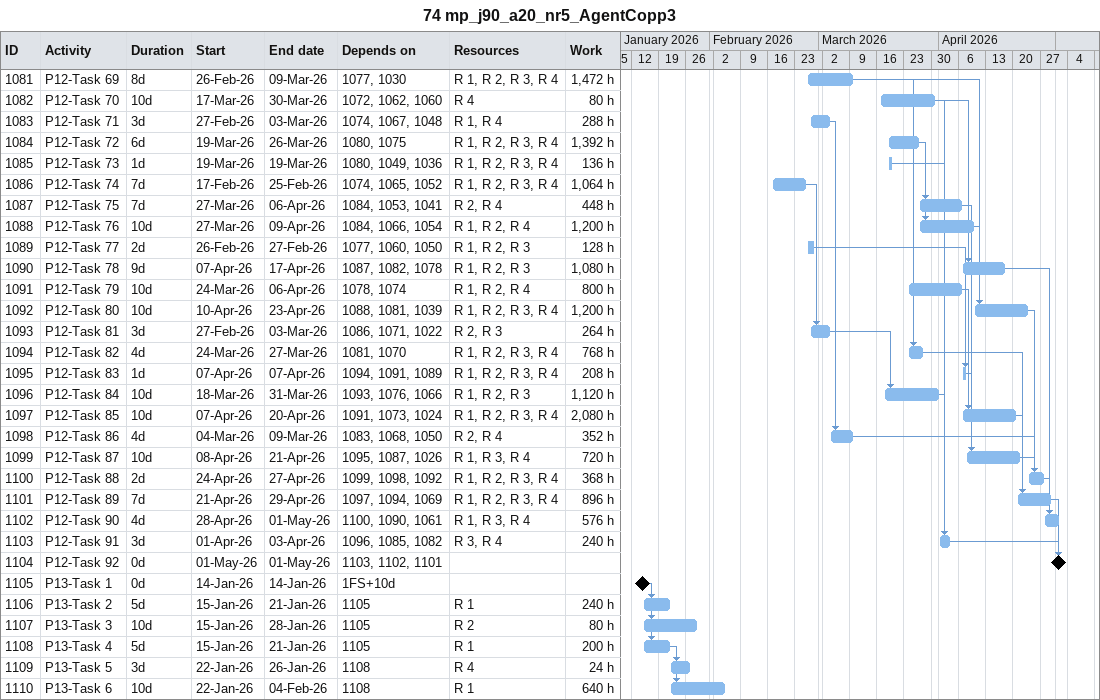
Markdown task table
74 mp_j90_a20_nr5_AgentCopp3

| ID | Task | Duration | Start | Finish | Predecessors | Resources | Work (h) |
|---|---|---|---|---|---|---|---|
| 1081 | P12-Task 69 | 8d | 2026-02-26 | 2026-03-09 | 1077, 1030 | R 1, R 2, R 3, R 4 | 1472 |
| 1082 | P12-Task 70 | 10d | 2026-03-17 | 2026-03-30 | 1072, 1062, 1060 | R 4 | 80 |
| 1083 | P12-Task 71 | 3d | 2026-02-27 | 2026-03-03 | 1074, 1067, 1048 | R 1, R 4 | 288 |
| 1084 | P12-Task 72 | 6d | 2026-03-19 | 2026-03-26 | 1080, 1075 | R 1, R 2, R 3, R 4 | 1392 |
| 1085 | P12-Task 73 | 1d | 2026-03-19 | 2026-03-19 | 1080, 1049, 1036 | R 1, R 2, R 3, R 4 | 136 |
| 1086 | P12-Task 74 | 7d | 2026-02-17 | 2026-02-25 | 1074, 1065, 1052 | R 1, R 2, R 3, R 4 | 1064 |
| 1087 | P12-Task 75 | 7d | 2026-03-27 | 2026-04-06 | 1084, 1053, 1041 | R 2, R 4 | 448 |
| 1088 | P12-Task 76 | 10d | 2026-03-27 | 2026-04-09 | 1084, 1066, 1054 | R 1, R 2, R 4 | 1200 |
| 1089 | P12-Task 77 | 2d | 2026-02-26 | 2026-02-27 | 1077, 1060, 1050 | R 1, R 2, R 3 | 128 |
| 1090 | P12-Task 78 | 9d | 2026-04-07 | 2026-04-17 | 1087, 1082, 1078 | R 1, R 2, R 3 | 1080 |
| 1091 | P12-Task 79 | 10d | 2026-03-24 | 2026-04-06 | 1078, 1074 | R 1, R 2, R 4 | 800 |
| 1092 | P12-Task 80 | 10d | 2026-04-10 | 2026-04-23 | 1088, 1081, 1039 | R 1, R 2, R 3, R 4 | 1200 |
| 1093 | P12-Task 81 | 3d | 2026-02-27 | 2026-03-03 | 1086, 1071, 1022 | R 2, R 3 | 264 |
| 1094 | P12-Task 82 | 4d | 2026-03-24 | 2026-03-27 | 1081, 1070 | R 1, R 2, R 3, R 4 | 768 |
| 1095 | P12-Task 83 | 1d | 2026-04-07 | 2026-04-07 | 1094, 1091, 1089 | R 1, R 2, R 3, R 4 | 208 |
| 1096 | P12-Task 84 | 10d | 2026-03-18 | 2026-03-31 | 1093, 1076, 1066 | R 1, R 2, R 3 | 1120 |
| 1097 | P12-Task 85 | 10d | 2026-04-07 | 2026-04-20 | 1091, 1073, 1024 | R 1, R 2, R 3, R 4 | 2080 |
| 1098 | P12-Task 86 | 4d | 2026-03-04 | 2026-03-09 | 1083, 1068, 1050 | R 2, R 4 | 352 |
| 1099 | P12-Task 87 | 10d | 2026-04-08 | 2026-04-21 | 1095, 1087, 1026 | R 1, R 3, R 4 | 720 |
| 1100 | P12-Task 88 | 2d | 2026-04-24 | 2026-04-27 | 1099, 1098, 1092 | R 1, R 2, R 3, R 4 | 368 |
| 1101 | P12-Task 89 | 7d | 2026-04-21 | 2026-04-29 | 1097, 1094, 1069 | R 1, R 2, R 3, R 4 | 896 |
| 1102 | P12-Task 90 | 4d | 2026-04-28 | 2026-05-01 | 1100, 1090, 1061 | R 1, R 3, R 4 | 576 |
| 1103 | P12-Task 91 | 3d | 2026-04-01 | 2026-04-03 | 1096, 1085, 1082 | R 3, R 4 | 240 |
| 1104 | P12-Task 92 | 0d | 2026-05-01 | 2026-05-01 | 1103, 1102, 1101 |  |  |
| 1105 | P13-Task 1 | 0d | 2026-01-14 | 2026-01-14 | 1FS+10d |  |  |
| 1106 | P13-Task 2 | 5d | 2026-01-15 | 2026-01-21 | 1105 | R 1 | 240 |
| 1107 | P13-Task 3 | 10d | 2026-01-15 | 2026-01-28 | 1105 | R 2 | 80 |
| 1108 | P13-Task 4 | 5d | 2026-01-15 | 2026-01-21 | 1105 | R 1 | 200 |
| 1109 | P13-Task 5 | 3d | 2026-01-22 | 2026-01-26 | 1108 | R 4 | 24 |
| 1110 | P13-Task 6 | 10d | 2026-01-22 | 2026-02-04 | 1108 | R 1 | 640 |
